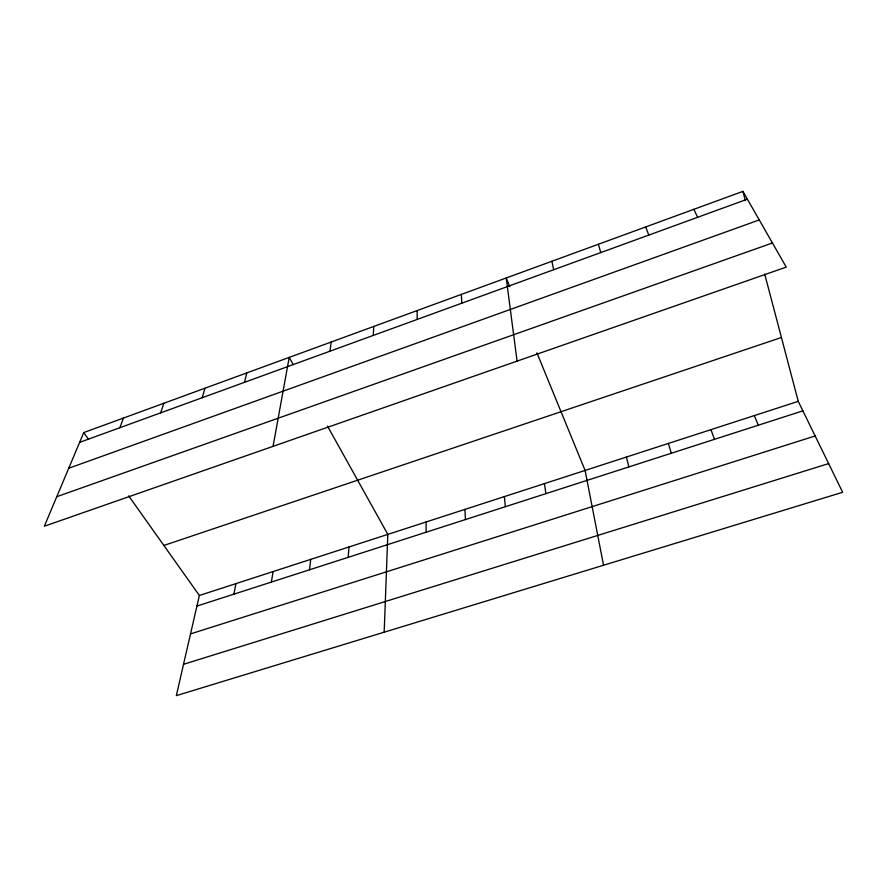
<?xml version="1.0" encoding="UTF-8"?>
<svg xmlns="http://www.w3.org/2000/svg" width="887" height="887" viewBox="0 0 887 887"><rect width="100%" height="100%" fill="white"/><g stroke="black" fill="none" stroke-linecap="round" stroke-linejoin="round"><path stroke-width="1.33" d="M417.145 319.453L417.2 310.55M384.182 632.187L387.819 534.384L327.48 426.07M373.205 335.452L373.826 326.427M348.159 557.346L348.979 546.98M309.485 569.809L310.727 559.375M330.008 351.185L331.173 342.038M271.4 582.072L273.052 571.594M273.052 446.349L289.229 357.383L293.187 364.49M233.88 594.157L235.931 583.624M128.648 495.833L199.364 595.476L176.325 695.63L842.65 492.274L798.256 401.345L764.716 274.105M244.524 382.319L246.73 372.939M202.247 397.72L204.952 388.218M160.68 412.854L163.873 403.252M119.812 427.734L123.481 418.032M83.744 432.579L44.35 526.224L786.237 267.109L742.907 191.37L83.744 432.579L88.556 439.342M79.619 442.369L747.375 199.187M68.731 468.258L759.25 219.943M56.768 496.709L772.422 242.971M163.862 545.461L781.425 337.492M199.364 595.476L798.256 401.345M196.925 606.065L802.901 410.847M190.517 633.906L815.164 435.96M183.531 664.308L828.646 463.591M693.867 209.321L697.614 217.304M754.272 415.604L758.33 425.206M509.803 286.712L506.222 277.975L517.088 361.12M536.912 352.86L585.098 470.432L603.548 565.241M645.703 226.939L648.763 235.099M710.975 429.641L714.478 439.331M668.354 443.456L671.326 453.235M598.381 244.258L600.776 252.573M742.907 191.37L745.335 200.606M626.399 457.049L628.85 466.917M551.902 261.266L553.654 269.737M544.43 483.615L545.882 493.649M504.381 496.598L505.357 506.71M461.329 294.406L461.85 303.166M464.943 509.382L465.442 519.56M426.093 521.977L426.148 532.222"/></g></svg>
